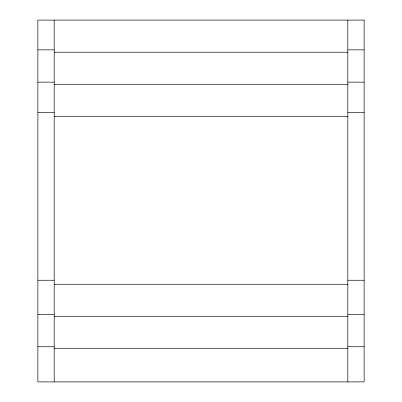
<?xml version="1.0" encoding="UTF-8"?>
<svg xmlns="http://www.w3.org/2000/svg" width="402" height="402" viewBox="0 0 402 402"><rect width="100%" height="100%" fill="white"/><g stroke="black" fill="none" stroke-linecap="round" stroke-linejoin="round"><path stroke-width="0.6" d="M37.863 49.858L54.18 49.858M347.82 49.858L364.137 49.858M54.18 52.22L347.82 52.22M37.863 82.144L54.18 82.144M347.82 82.144L364.137 82.144M54.18 84.5L347.82 84.5M37.863 112.615L54.18 112.615M347.82 112.615L364.137 112.615M54.18 116.62L347.82 116.62M37.863 280.254L54.18 280.254M347.82 280.254L364.137 280.254M54.18 284.259L347.82 284.259M37.863 314.354L54.18 314.354M347.82 314.354L364.137 314.354M54.18 316.284L347.82 316.284M37.863 346.75L54.18 346.75M347.82 346.75L364.137 346.75M54.18 348.68L347.82 348.68M347.82 20.1L347.82 381.9M54.18 20.1L54.18 381.9M364.137 20.1L37.863 20.1L37.863 381.9L364.137 381.9L364.137 20.1"/></g></svg>
